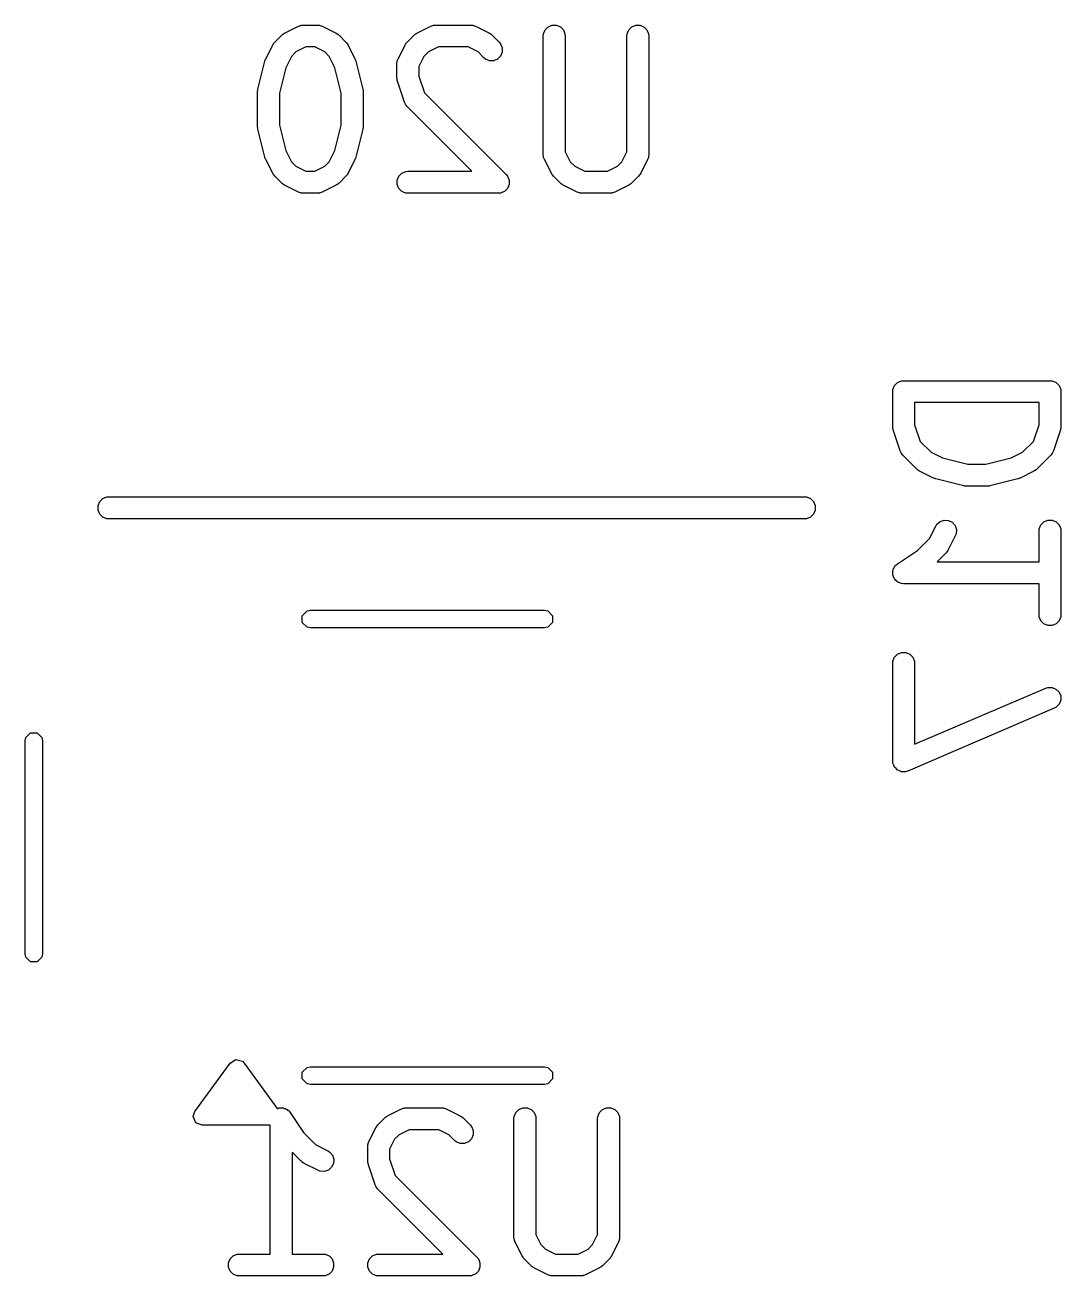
# Model space of a CAD drawing. Extents: x 3.99 to 8.09, y -5.39 to -1.7.
# Drawn here: x 6.9232 to 7.202, y -3.3516 to -3.015 of the extents above; entities that cross this region are included whole.
import ezdxf

# ---------------------------------------------------------------- set-up
doc = ezdxf.new("R2010")
doc.units = 0
doc.header["$MEASUREMENT"] = 0
doc.layers.add('BLACK', color=7, linetype='CONTINUOUS')

msp = doc.modelspace()

# ---------------------------------------------------------------- linework, layer by layer
at = {"layer": 'BLACK', "linetype": 'CONTINUOUS'}
for p, q in [((6.99306, -3.01714), (6.9968, -3.01527)), ((6.9968, -3.01527), (6.99735, -3.01506)), ((6.99735, -3.01506), (6.99745, -3.01505)), ((6.99745, -3.01505), (6.99755, -3.01501)), ((6.99755, -3.01501), (6.99813, -3.01495)), ((6.99813, -3.01495), (7.00187, -3.01495)), ((7.00187, -3.01495), (7.00245, -3.01501)), ((7.00245, -3.01501), (7.00255, -3.01505)), ((7.00255, -3.01505), (7.00265, -3.01506)), ((7.00265, -3.01506), (7.0032, -3.01527)), ((7.0032, -3.01527), (7.00694, -3.01714)), ((7.02868, -3.01714), (7.03243, -3.01527)), ((7.03243, -3.01527), (7.03297, -3.01506)), ((7.03297, -3.01506), (7.03307, -3.01505)), ((7.03307, -3.01505), (7.03317, -3.01501)), ((7.03317, -3.01501), (7.03375, -3.01495)), ((7.03375, -3.01495), (7.04312, -3.01495)), ((7.04312, -3.01495), (7.0437, -3.01501)), ((7.0437, -3.01501), (7.04379, -3.01505)), ((7.04379, -3.01505), (7.0439, -3.01506)), ((7.0439, -3.01506), (7.04444, -3.01527)), ((7.04444, -3.01527), (7.04819, -3.01714)), ((7.06316, -3.01627), (7.06398, -3.01545)), ((7.06398, -3.01545), (7.06504, -3.01501)), ((7.06504, -3.01501), (7.06619, -3.01501)), ((7.06619, -3.01501), (7.06726, -3.01545)), ((7.06726, -3.01545), (7.06807, -3.01627)), ((7.08566, -3.01627), (7.08647, -3.01545)), ((7.08647, -3.01545), (7.08754, -3.01501)), ((7.08754, -3.01501), (7.08869, -3.01501)), ((7.08869, -3.01501), (7.08975, -3.01545)), ((7.08975, -3.01545), (7.09057, -3.01627)), ((6.99041, -3.01957), (6.99229, -3.01769)), ((6.99229, -3.01769), (6.99251, -3.01751)), ((6.99251, -3.01751), (6.99257, -3.01745)), ((6.99257, -3.01745), (6.99265, -3.01739)), ((6.99265, -3.01739), (6.99274, -3.01733)), ((6.99274, -3.01733), (6.99281, -3.0173)), ((6.99281, -3.0173), (6.99306, -3.01714)), ((7.00694, -3.01714), (7.00719, -3.0173)), ((7.00719, -3.0173), (7.00726, -3.01733)), ((7.00726, -3.01733), (7.00735, -3.01739)), ((7.00735, -3.01739), (7.00743, -3.01745)), ((7.00743, -3.01745), (7.00749, -3.01751)), ((7.00749, -3.01751), (7.00771, -3.01769)), ((7.00771, -3.01769), (7.00959, -3.01957)), ((7.02603, -3.01957), (7.02791, -3.01769)), ((7.02791, -3.01769), (7.02813, -3.01751)), ((7.02813, -3.01751), (7.02819, -3.01745)), ((7.02819, -3.01745), (7.02827, -3.01739)), ((7.02827, -3.01739), (7.02836, -3.01733)), ((7.02836, -3.01733), (7.02843, -3.0173)), ((7.02843, -3.0173), (7.02868, -3.01714)), ((7.04819, -3.01714), (7.04844, -3.0173)), ((7.04844, -3.0173), (7.04851, -3.01733)), ((7.04851, -3.01733), (7.04859, -3.01739)), ((7.04859, -3.01739), (7.04868, -3.01745)), ((7.04868, -3.01745), (7.04873, -3.01751)), ((7.04873, -3.01751), (7.04896, -3.01769)), ((7.04896, -3.01769), (7.05083, -3.01957)), ((7.06266, -3.01791), (7.06272, -3.01733)), ((7.06266, -3.04978), (7.06266, -3.01791)), ((7.06272, -3.01733), (7.06316, -3.01627)), ((7.06807, -3.01627), (7.06851, -3.01733)), ((7.06851, -3.01733), (7.06857, -3.01791)), ((7.06857, -3.01791), (7.06857, -3.04908)), ((7.08516, -3.01791), (7.08522, -3.01733)), ((7.08516, -3.04908), (7.08516, -3.01791)), ((7.08522, -3.01733), (7.08566, -3.01627)), ((7.09057, -3.01627), (7.09101, -3.01733)), ((7.09101, -3.01733), (7.09107, -3.01791)), ((7.09107, -3.01791), (7.09107, -3.04978)), ((6.98799, -3.02408), (6.98986, -3.02034)), ((6.98986, -3.02034), (6.99002, -3.02009)), ((6.99002, -3.02009), (6.99005, -3.02002)), ((6.99005, -3.02002), (6.99011, -3.01993)), ((6.99011, -3.01993), (6.99017, -3.01985)), ((6.99017, -3.01985), (6.99023, -3.01979)), ((6.99023, -3.01979), (6.99041, -3.01957)), ((6.99612, -3.02221), (6.99493, -3.0234)), ((6.99882, -3.02086), (6.99612, -3.02221)), ((7.00118, -3.02086), (6.99882, -3.02086)), ((7.00388, -3.02221), (7.00118, -3.02086)), ((7.00507, -3.0234), (7.00388, -3.02221)), ((7.00959, -3.01957), (7.00977, -3.01979)), ((7.00977, -3.01979), (7.00983, -3.01985)), ((7.00983, -3.01985), (7.00989, -3.01993)), ((7.00989, -3.01993), (7.00995, -3.02002)), ((7.00995, -3.02002), (7.00998, -3.02009)), ((7.00998, -3.02009), (7.01014, -3.02034)), ((7.01014, -3.02034), (7.01201, -3.02408)), ((7.02361, -3.02408), (7.02548, -3.02034)), ((7.02548, -3.02034), (7.02564, -3.02009)), ((7.02564, -3.02009), (7.02567, -3.02002)), ((7.02567, -3.02002), (7.02573, -3.01993)), ((7.02573, -3.01993), (7.02579, -3.01985)), ((7.02579, -3.01985), (7.02585, -3.01979)), ((7.02585, -3.01979), (7.02603, -3.01957)), ((7.03175, -3.02221), (7.03055, -3.0234)), ((7.03444, -3.02086), (7.03175, -3.02221)), ((7.04242, -3.02086), (7.03444, -3.02086)), ((7.04512, -3.02221), (7.04242, -3.02086)), ((7.04666, -3.02374), (7.04512, -3.02221)), ((7.05083, -3.01957), (7.0512, -3.02002)), ((7.0512, -3.02002), (7.05164, -3.02108)), ((7.05164, -3.02223), (7.0512, -3.0233)), ((7.05164, -3.02108), (7.05164, -3.02223)), ((6.98589, -3.03219), (6.98776, -3.02469)), ((6.98776, -3.02469), (6.98778, -3.02465)), ((6.98778, -3.02463), (6.98787, -3.02439)), ((6.98778, -3.02465), (6.98778, -3.02463)), ((6.98787, -3.02439), (6.98796, -3.02414)), ((6.98796, -3.02414), (6.98797, -3.02413)), ((6.98797, -3.02413), (6.98799, -3.02408)), ((6.99493, -3.0234), (6.99341, -3.02644)), ((7.00659, -3.02644), (7.00507, -3.0234)), ((7.01201, -3.02408), (7.01203, -3.02413)), ((7.01203, -3.02413), (7.01204, -3.02414)), ((7.01204, -3.02414), (7.01213, -3.02439)), ((7.01213, -3.02439), (7.01222, -3.02463)), ((7.01222, -3.02463), (7.01222, -3.02465)), ((7.01222, -3.02465), (7.01224, -3.02469)), ((7.01224, -3.02469), (7.01411, -3.03219)), ((7.02329, -3.02541), (7.02335, -3.02483)), ((7.02329, -3.02915), (7.02329, -3.02541)), ((7.02335, -3.02483), (7.02339, -3.02473)), ((7.02339, -3.02473), (7.0234, -3.02463)), ((7.0234, -3.02463), (7.02361, -3.02408)), ((7.03055, -3.0234), (7.0292, -3.0261)), ((7.0292, -3.0261), (7.0292, -3.02868)), ((7.0471, -3.02411), (7.04666, -3.02374)), ((7.04817, -3.02455), (7.0471, -3.02411)), ((7.04932, -3.02455), (7.04817, -3.02455)), ((7.05038, -3.02411), (7.04932, -3.02455)), ((7.0512, -3.0233), (7.05038, -3.02411)), ((6.99341, -3.02644), (6.9917, -3.03327)), ((7.0083, -3.03327), (7.00659, -3.02644)), ((7.02332, -3.02945), (7.02329, -3.02915)), ((7.02332, -3.02952), (7.02332, -3.02945)), ((7.02334, -3.02963), (7.02332, -3.02952)), ((7.0292, -3.02868), (7.0307, -3.03318)), ((6.9858, -3.03276), (6.98583, -3.03255)), ((6.98581, -3.0328), (6.9858, -3.03276)), ((6.9858, -3.0329), (6.98581, -3.0328)), ((6.98583, -3.03255), (6.98586, -3.03233)), ((6.98586, -3.03233), (6.98587, -3.03229)), ((6.98587, -3.03229), (6.98589, -3.03219)), ((7.01411, -3.03219), (7.01413, -3.03229)), ((7.01413, -3.03229), (7.01414, -3.03233)), ((7.01414, -3.03233), (7.01417, -3.03255)), ((7.01417, -3.03255), (7.0142, -3.03276)), ((7.0142, -3.03276), (7.01419, -3.0328)), ((7.01419, -3.0328), (7.0142, -3.0329)), ((7.02335, -3.02973), (7.02334, -3.02963)), ((7.02338, -3.0298), (7.02335, -3.02973)), ((7.02345, -3.03009), (7.02338, -3.0298)), ((7.02532, -3.03571), (7.02345, -3.03009)), ((6.9858, -3.04228), (6.9858, -3.0329)), ((6.9917, -3.03327), (6.9917, -3.04191)), ((7.0083, -3.04191), (7.0083, -3.03327)), ((7.0142, -3.0329), (7.0142, -3.04228)), ((7.02556, -3.03624), (7.02532, -3.03571)), ((7.02563, -3.03632), (7.02556, -3.03624)), ((7.0307, -3.03318), (7.05271, -3.05519)), ((7.02567, -3.03642), (7.02563, -3.03632)), ((7.02603, -3.03687), (7.02567, -3.03642)), ((7.04349, -3.05432), (7.02603, -3.03687)), ((6.98581, -3.04238), (6.9858, -3.04228)), ((6.9858, -3.04242), (6.98581, -3.04238)), ((6.98583, -3.04264), (6.9858, -3.04242)), ((6.98586, -3.04285), (6.98583, -3.04264)), ((6.98587, -3.04289), (6.98586, -3.04285)), ((6.98589, -3.04299), (6.98587, -3.04289)), ((6.9917, -3.04191), (6.99341, -3.04875)), ((7.00659, -3.04875), (7.0083, -3.04191)), ((7.01413, -3.04289), (7.01411, -3.04299)), ((7.01414, -3.04285), (7.01413, -3.04289)), ((7.01417, -3.04264), (7.01414, -3.04285)), ((7.0142, -3.04242), (7.01417, -3.04264)), ((7.0142, -3.04228), (7.01419, -3.04238)), ((7.01419, -3.04238), (7.0142, -3.04242)), ((6.98776, -3.05049), (6.98589, -3.04299)), ((7.01411, -3.04299), (7.01224, -3.05049)), ((6.99341, -3.04875), (6.99493, -3.05178)), ((7.00507, -3.05178), (7.00659, -3.04875)), ((7.06857, -3.04908), (7.06992, -3.05178)), ((7.08381, -3.05178), (7.08516, -3.04908)), ((6.98778, -3.05054), (6.98776, -3.05049)), ((6.98778, -3.05056), (6.98778, -3.05054)), ((6.98787, -3.0508), (6.98778, -3.05056)), ((6.98796, -3.05104), (6.98787, -3.0508)), ((6.98797, -3.05106), (6.98796, -3.05104)), ((6.98799, -3.0511), (6.98797, -3.05106)), ((6.98986, -3.05485), (6.98799, -3.0511)), ((6.99493, -3.05178), (6.99612, -3.05297)), ((6.99612, -3.05297), (6.99882, -3.05432)), ((7.00118, -3.05432), (7.00388, -3.05297)), ((7.00388, -3.05297), (7.00507, -3.05178)), ((7.01201, -3.0511), (7.01014, -3.05485)), ((7.01203, -3.05106), (7.01201, -3.0511)), ((7.01204, -3.05104), (7.01203, -3.05106)), ((7.01213, -3.0508), (7.01204, -3.05104)), ((7.01222, -3.05056), (7.01213, -3.0508)), ((7.01224, -3.05049), (7.01222, -3.05054)), ((7.01222, -3.05054), (7.01222, -3.05056)), ((7.06272, -3.05035), (7.06266, -3.04978)), ((7.06276, -3.05045), (7.06272, -3.05035)), ((7.06277, -3.05056), (7.06276, -3.05045)), ((7.06298, -3.0511), (7.06277, -3.05056)), ((7.06485, -3.05485), (7.06298, -3.0511)), ((7.06992, -3.05178), (7.07112, -3.05297)), ((7.07112, -3.05297), (7.07381, -3.05432)), ((7.07992, -3.05432), (7.08262, -3.05297)), ((7.08262, -3.05297), (7.08381, -3.05178)), ((7.09075, -3.0511), (7.08888, -3.05485)), ((7.09096, -3.05056), (7.09075, -3.0511)), ((7.09097, -3.05045), (7.09096, -3.05056)), ((7.09101, -3.05035), (7.09097, -3.05045)), ((7.09107, -3.04978), (7.09101, -3.05035)), ((6.99002, -3.0551), (6.98986, -3.05485)), ((6.99005, -3.05517), (6.99002, -3.0551)), ((6.99011, -3.05525), (6.99005, -3.05517)), ((6.99017, -3.05534), (6.99011, -3.05525)), ((6.99023, -3.05539), (6.99017, -3.05534)), ((6.99041, -3.05561), (6.99023, -3.05539)), ((6.99229, -3.05749), (6.99041, -3.05561)), ((6.99882, -3.05432), (7.00118, -3.05432)), ((7.00959, -3.05561), (7.00771, -3.05749)), ((7.00977, -3.05539), (7.00959, -3.05561)), ((7.00983, -3.05534), (7.00977, -3.05539)), ((7.00989, -3.05525), (7.00983, -3.05534)), ((7.00995, -3.05517), (7.00989, -3.05525)), ((7.00998, -3.0551), (7.00995, -3.05517)), ((7.01014, -3.05485), (7.00998, -3.0551)), ((7.02335, -3.0567), (7.02379, -3.05564)), ((7.02379, -3.05564), (7.02461, -3.05482)), ((7.02461, -3.05482), (7.02567, -3.05438)), ((7.02567, -3.05438), (7.02625, -3.05432)), ((7.02625, -3.05432), (7.04349, -3.05432)), ((7.05271, -3.05519), (7.05307, -3.05564)), ((7.05307, -3.05564), (7.05351, -3.0567)), ((7.06501, -3.0551), (7.06485, -3.05485)), ((7.06504, -3.05517), (7.06501, -3.0551)), ((7.0651, -3.05525), (7.06504, -3.05517)), ((7.06516, -3.05534), (7.0651, -3.05525)), ((7.06522, -3.05539), (7.06516, -3.05534)), ((7.0654, -3.05561), (7.06522, -3.05539)), ((7.06728, -3.05749), (7.0654, -3.05561)), ((7.07381, -3.05432), (7.07992, -3.05432)), ((7.08833, -3.05561), (7.08645, -3.05749)), ((7.08851, -3.05539), (7.08833, -3.05561)), ((7.08857, -3.05534), (7.08851, -3.05539)), ((7.08863, -3.05525), (7.08857, -3.05534)), ((7.08869, -3.05517), (7.08863, -3.05525)), ((7.08872, -3.0551), (7.08869, -3.05517)), ((7.08888, -3.05485), (7.08872, -3.0551)), ((6.99251, -3.05768), (6.99229, -3.05749)), ((6.99257, -3.05773), (6.99251, -3.05768)), ((6.99265, -3.05779), (6.99257, -3.05773)), ((6.99274, -3.05786), (6.99265, -3.05779)), ((6.99281, -3.05789), (6.99274, -3.05786)), ((6.99306, -3.05804), (6.99281, -3.05789)), ((6.9968, -3.05992), (6.99306, -3.05804)), ((7.00694, -3.05804), (7.0032, -3.05992)), ((7.00719, -3.05789), (7.00694, -3.05804)), ((7.00726, -3.05786), (7.00719, -3.05789)), ((7.00735, -3.05779), (7.00726, -3.05786)), ((7.00743, -3.05773), (7.00735, -3.05779)), ((7.00749, -3.05768), (7.00743, -3.05773)), ((7.00771, -3.05749), (7.00749, -3.05768)), ((7.02335, -3.05785), (7.02335, -3.0567)), ((7.02379, -3.05892), (7.02335, -3.05785)), ((7.02461, -3.05973), (7.02379, -3.05892)), ((7.02567, -3.06017), (7.02461, -3.05973)), ((7.05226, -3.05973), (7.05151, -3.06004)), ((7.05307, -3.05892), (7.05226, -3.05973)), ((7.05351, -3.05785), (7.05307, -3.05892)), ((7.05351, -3.0567), (7.05351, -3.05785)), ((7.0675, -3.05768), (7.06728, -3.05749)), ((7.06756, -3.05773), (7.0675, -3.05768)), ((7.06764, -3.05779), (7.06756, -3.05773)), ((7.06773, -3.05786), (7.06764, -3.05779)), ((7.0678, -3.05789), (7.06773, -3.05786)), ((7.06805, -3.05804), (7.0678, -3.05789)), ((7.0718, -3.05992), (7.06805, -3.05804)), ((7.08568, -3.05804), (7.08194, -3.05992)), ((7.08593, -3.05789), (7.08568, -3.05804)), ((7.086, -3.05786), (7.08593, -3.05789)), ((7.08609, -3.05779), (7.086, -3.05786)), ((7.08617, -3.05773), (7.08609, -3.05779)), ((7.08623, -3.05768), (7.08617, -3.05773)), ((7.08645, -3.05749), (7.08623, -3.05768)), ((6.99735, -3.06012), (6.9968, -3.05992)), ((6.99745, -3.06013), (6.99735, -3.06012)), ((6.99755, -3.06017), (6.99745, -3.06013)), ((6.99813, -3.06023), (6.99755, -3.06017)), ((7.00187, -3.06023), (6.99813, -3.06023)), ((7.00245, -3.06017), (7.00187, -3.06023)), ((7.00255, -3.06013), (7.00245, -3.06017)), ((7.00265, -3.06012), (7.00255, -3.06013)), ((7.0032, -3.05992), (7.00265, -3.06012)), ((7.02625, -3.06023), (7.02567, -3.06017)), ((7.05062, -3.06023), (7.02625, -3.06023)), ((7.05119, -3.06017), (7.05062, -3.06023)), ((7.05151, -3.06004), (7.05119, -3.06017)), ((7.07234, -3.06012), (7.0718, -3.05992)), ((7.07244, -3.06013), (7.07234, -3.06012)), ((7.07254, -3.06017), (7.07244, -3.06013)), ((7.07312, -3.06023), (7.07254, -3.06017)), ((7.08061, -3.06023), (7.07312, -3.06023)), ((7.08119, -3.06017), (7.08061, -3.06023)), ((7.08129, -3.06013), (7.08119, -3.06017)), ((7.08139, -3.06012), (7.08129, -3.06013)), ((7.08194, -3.05992), (7.08139, -3.06012)), ((7.15669, -3.11361), (7.15674, -3.11303)), ((7.15669, -3.12298), (7.15669, -3.11361)), ((7.15674, -3.11303), (7.15718, -3.11197)), ((7.15718, -3.11197), (7.158, -3.11116)), ((7.158, -3.11116), (7.15906, -3.11071)), ((7.15906, -3.11071), (7.15964, -3.11066)), ((7.15964, -3.11066), (7.19901, -3.11066)), ((7.19901, -3.11066), (7.19958, -3.11071)), ((7.19958, -3.11071), (7.20065, -3.11116)), ((7.20065, -3.11116), (7.20146, -3.11197)), ((7.20146, -3.11197), (7.2019, -3.11303)), ((7.2019, -3.11303), (7.20196, -3.11361)), ((7.20196, -3.11361), (7.20196, -3.12298)), ((7.19606, -3.11656), (7.16259, -3.11656)), ((7.16259, -3.11656), (7.16259, -3.12251)), ((7.19606, -3.12251), (7.19606, -3.11656)), ((7.15671, -3.12328), (7.15669, -3.12298)), ((7.15671, -3.12335), (7.15671, -3.12328)), ((7.15673, -3.12346), (7.15671, -3.12335)), ((7.15674, -3.12356), (7.15673, -3.12346)), ((7.15677, -3.12363), (7.15674, -3.12356)), ((7.15684, -3.12392), (7.15677, -3.12363)), ((7.16259, -3.12251), (7.16409, -3.12701)), ((7.19455, -3.12701), (7.19606, -3.12251)), ((7.20187, -3.12363), (7.20181, -3.12392)), ((7.2019, -3.12356), (7.20187, -3.12363)), ((7.20191, -3.12346), (7.2019, -3.12356)), ((7.20194, -3.12335), (7.20191, -3.12346)), ((7.20196, -3.12298), (7.20193, -3.12328)), ((7.20193, -3.12328), (7.20194, -3.12335)), ((7.15871, -3.12954), (7.15684, -3.12392)), ((7.16409, -3.12701), (7.16701, -3.12993)), ((7.19164, -3.12993), (7.19455, -3.12701)), ((7.20181, -3.12392), (7.19994, -3.12954)), ((7.15895, -3.13007), (7.15871, -3.12954)), ((7.15902, -3.13015), (7.15895, -3.13007)), ((7.15906, -3.13025), (7.15902, -3.13015)), ((7.15943, -3.1307), (7.15906, -3.13025)), ((7.16701, -3.12993), (7.17004, -3.13145)), ((7.1886, -3.13145), (7.19164, -3.12993)), ((7.19959, -3.13025), (7.19922, -3.1307)), ((7.19963, -3.13015), (7.19959, -3.13025)), ((7.1997, -3.13007), (7.19963, -3.13015)), ((7.19994, -3.12954), (7.1997, -3.13007)), ((7.16317, -3.13445), (7.15943, -3.1307)), ((7.17004, -3.13145), (7.17687, -3.13316)), ((7.17687, -3.13316), (7.18177, -3.13316)), ((7.18177, -3.13316), (7.1886, -3.13145)), ((7.19922, -3.1307), (7.19547, -3.13445)), ((7.1634, -3.13463), (7.16317, -3.13445)), ((7.16345, -3.13469), (7.1634, -3.13463)), ((7.16354, -3.13475), (7.16345, -3.13469)), ((7.16362, -3.13481), (7.16354, -3.13475)), ((7.16369, -3.13484), (7.16362, -3.13481)), ((7.16394, -3.135), (7.16369, -3.13484)), ((7.16769, -3.13687), (7.16394, -3.135)), ((7.16773, -3.13689), (7.16769, -3.13687)), ((7.16775, -3.1369), (7.16773, -3.13689)), ((7.16799, -3.13699), (7.16775, -3.1369)), ((7.16823, -3.13708), (7.16799, -3.13699)), ((7.16825, -3.13708), (7.16823, -3.13708)), ((7.1683, -3.1371), (7.16825, -3.13708)), ((7.1758, -3.13897), (7.1683, -3.1371)), ((7.19035, -3.1371), (7.18285, -3.13897)), ((7.19039, -3.13708), (7.19035, -3.1371)), ((7.19041, -3.13708), (7.19039, -3.13708)), ((7.19065, -3.13699), (7.19041, -3.13708)), ((7.1909, -3.1369), (7.19065, -3.13699)), ((7.19091, -3.13689), (7.1909, -3.1369)), ((7.19096, -3.13687), (7.19091, -3.13689)), ((7.1947, -3.135), (7.19096, -3.13687)), ((7.19495, -3.13484), (7.1947, -3.135)), ((7.19502, -3.13481), (7.19495, -3.13484)), ((7.19511, -3.13475), (7.19502, -3.13481)), ((7.19519, -3.13469), (7.19511, -3.13475)), ((7.19525, -3.13463), (7.19519, -3.13469)), ((7.19547, -3.13445), (7.19525, -3.13463)), ((7.1759, -3.13899), (7.1758, -3.13897)), ((7.17594, -3.139), (7.1759, -3.13899)), ((7.17615, -3.13903), (7.17594, -3.139)), ((7.17637, -3.13906), (7.17615, -3.13903)), ((7.17641, -3.13905), (7.17637, -3.13906)), ((7.17651, -3.13906), (7.17641, -3.13905)), ((7.18214, -3.13906), (7.17651, -3.13906)), ((7.18224, -3.13905), (7.18214, -3.13906)), ((7.18228, -3.13906), (7.18224, -3.13905)), ((7.18249, -3.13903), (7.18228, -3.13906)), ((7.18271, -3.139), (7.18249, -3.13903)), ((7.18275, -3.13899), (7.18271, -3.139)), ((7.18285, -3.13897), (7.18275, -3.13899)), ((6.94293, -3.14428), (6.94338, -3.1432)), ((6.94338, -3.1432), (6.9442, -3.14238)), ((6.9442, -3.14238), (6.94528, -3.14193)), ((6.94528, -3.14193), (6.94587, -3.14187)), ((6.94587, -3.14187), (7.13287, -3.14187)), ((7.13287, -3.14187), (7.13346, -3.14193)), ((7.13346, -3.14193), (7.13454, -3.14238)), ((7.13454, -3.14238), (7.13536, -3.1432)), ((7.13536, -3.1432), (7.13581, -3.14428)), ((6.94293, -3.14546), (6.94293, -3.14428)), ((6.94338, -3.14654), (6.94293, -3.14546)), ((6.9442, -3.14736), (6.94338, -3.14654)), ((7.13536, -3.14654), (7.13454, -3.14736)), ((7.13581, -3.14546), (7.13536, -3.14654)), ((7.13581, -3.14428), (7.13581, -3.14546)), ((6.94528, -3.14781), (6.9442, -3.14736)), ((6.94587, -3.14787), (6.94528, -3.14781)), ((7.13287, -3.14787), (6.94587, -3.14787)), ((7.13346, -3.14781), (7.13287, -3.14787)), ((7.13454, -3.14736), (7.13346, -3.14781)), ((7.16659, -3.15311), (7.16825, -3.14979)), ((7.16825, -3.14979), (7.16855, -3.1493)), ((7.16855, -3.1493), (7.16942, -3.14854)), ((7.16942, -3.14854), (7.17052, -3.14818)), ((7.17052, -3.14818), (7.17167, -3.14826)), ((7.17167, -3.14826), (7.1727, -3.14877)), ((7.1727, -3.14877), (7.17345, -3.14964)), ((7.17345, -3.14964), (7.17382, -3.15074)), ((7.19606, -3.15111), (7.19611, -3.15053)), ((7.19611, -3.15053), (7.19655, -3.14947)), ((7.19655, -3.14947), (7.19737, -3.14865)), ((7.19737, -3.14865), (7.19843, -3.14821)), ((7.19843, -3.14821), (7.19958, -3.14821)), ((7.19958, -3.14821), (7.20065, -3.14865)), ((7.20065, -3.14865), (7.20146, -3.14947)), ((7.20146, -3.14947), (7.2019, -3.15053)), ((7.2019, -3.15053), (7.20196, -3.15111)), ((7.16338, -3.15631), (7.16659, -3.15311)), ((7.17353, -3.15243), (7.17165, -3.15618)), ((7.17374, -3.15189), (7.17353, -3.15243)), ((7.17382, -3.15074), (7.17374, -3.15189)), ((7.19606, -3.1594), (7.19606, -3.15111)), ((7.20196, -3.15111), (7.20196, -3.1736)), ((7.158, -3.1599), (7.16338, -3.15631)), ((7.1711, -3.15694), (7.16864, -3.1594)), ((7.17129, -3.15672), (7.1711, -3.15694)), ((7.17135, -3.15667), (7.17129, -3.15672)), ((7.1714, -3.15658), (7.17135, -3.15667)), ((7.17147, -3.1565), (7.1714, -3.15658)), ((7.1715, -3.15642), (7.17147, -3.1565)), ((7.17165, -3.15618), (7.1715, -3.15642)), ((7.15707, -3.16098), (7.15718, -3.16071)), ((7.15718, -3.16071), (7.15739, -3.16051)), ((7.15739, -3.16051), (7.15755, -3.16026)), ((7.15755, -3.16026), (7.158, -3.1599)), ((7.158, -3.1599), (7.158, -3.1599)), ((7.158, -3.1599), (7.158, -3.1599)), ((7.158, -3.1599), (7.158, -3.1599)), ((7.16864, -3.1594), (7.19606, -3.1594)), ((7.15669, -3.16235), (7.15674, -3.16207)), ((7.15674, -3.16264), (7.15669, -3.16235)), ((7.15674, -3.16178), (7.15685, -3.16151)), ((7.15674, -3.16207), (7.15674, -3.16178)), ((7.15674, -3.16293), (7.15674, -3.16264)), ((7.15685, -3.1632), (7.15674, -3.16293)), ((7.15685, -3.16151), (7.15691, -3.16122)), ((7.15691, -3.16348), (7.15685, -3.1632)), ((7.15691, -3.16122), (7.15707, -3.16098)), ((7.15707, -3.16373), (7.15691, -3.16348)), ((7.15718, -3.164), (7.15707, -3.16373)), ((7.15739, -3.1642), (7.15718, -3.164)), ((7.15755, -3.16444), (7.15739, -3.1642)), ((7.15779, -3.1646), (7.15755, -3.16444)), ((7.158, -3.16481), (7.15779, -3.1646)), ((7.15827, -3.16492), (7.158, -3.16481)), ((7.15851, -3.16508), (7.15827, -3.16492)), ((7.15879, -3.16514), (7.15851, -3.16508)), ((7.15906, -3.16525), (7.15879, -3.16514)), ((7.15963, -3.16531), (7.15906, -3.16525)), ((7.15964, -3.16531), (7.15963, -3.16531)), ((7.19606, -3.16531), (7.15964, -3.16531)), ((7.15964, -3.16531), (7.15964, -3.16531)), ((7.15964, -3.16531), (7.15964, -3.16531)), ((7.19606, -3.1736), (7.19606, -3.16531)), ((6.99782, -3.1739), (6.9991, -3.17262)), ((6.99782, -3.17571), (6.99782, -3.1739)), ((6.9991, -3.17262), (7, -3.17244)), ((7, -3.17244), (7.0315, -3.17244)), ((7.0315, -3.17244), (7.06299, -3.17244)), ((7.06299, -3.17244), (7.0639, -3.17262)), ((7.0639, -3.17262), (7.06517, -3.1739)), ((7.06517, -3.1739), (7.06517, -3.17571)), ((7.19611, -3.17418), (7.19606, -3.1736)), ((7.19655, -3.17524), (7.19611, -3.17418)), ((7.2019, -3.17418), (7.20146, -3.17524)), ((7.20196, -3.1736), (7.2019, -3.17418)), ((6.9991, -3.17699), (6.99782, -3.17571)), ((7, -3.17717), (6.9991, -3.17699)), ((7.0315, -3.17717), (7, -3.17717)), ((7.06299, -3.17717), (7.0315, -3.17717)), ((7.0639, -3.17699), (7.06299, -3.17717)), ((7.06517, -3.17571), (7.0639, -3.17699)), ((7.19737, -3.17606), (7.19655, -3.17524)), ((7.19843, -3.1765), (7.19737, -3.17606)), ((7.19958, -3.1765), (7.19843, -3.1765)), ((7.20065, -3.17606), (7.19958, -3.1765)), ((7.20146, -3.17524), (7.20065, -3.17606)), ((7.15718, -3.18509), (7.158, -3.18427)), ((7.158, -3.18427), (7.15906, -3.18383)), ((7.15906, -3.18383), (7.16021, -3.18383)), ((7.16021, -3.18383), (7.16128, -3.18427)), ((7.16128, -3.18427), (7.16209, -3.18509)), ((7.15669, -3.18673), (7.15674, -3.18615)), ((7.15669, -3.21297), (7.15669, -3.18673)), ((7.15674, -3.18615), (7.15718, -3.18509)), ((7.16209, -3.18509), (7.16253, -3.18615)), ((7.16253, -3.18615), (7.16259, -3.18673)), ((7.16259, -3.18673), (7.16259, -3.2085)), ((7.16259, -3.2085), (7.19785, -3.19339)), ((7.19785, -3.19339), (7.1984, -3.19321)), ((7.1984, -3.19321), (7.19955, -3.1932)), ((7.19955, -3.1932), (7.20062, -3.19363)), ((7.20062, -3.19363), (7.20144, -3.19443)), ((7.20144, -3.19443), (7.2019, -3.19549)), ((7.20148, -3.19771), (7.20068, -3.19854)), ((7.20191, -3.19664), (7.20148, -3.19771)), ((7.2019, -3.19549), (7.20191, -3.19664)), ((7.20017, -3.19881), (7.1608, -3.21569)), ((7.20068, -3.19854), (7.20017, -3.19881)), ((6.92323, -3.2076), (6.92341, -3.20669)), ((6.92323, -3.26485), (6.92323, -3.2076)), ((6.92341, -3.20669), (6.92469, -3.20541)), ((6.92469, -3.20541), (6.92649, -3.20541)), ((6.92649, -3.20541), (6.92777, -3.20669)), ((6.92777, -3.20669), (6.92795, -3.2076)), ((6.92795, -3.2076), (6.92795, -3.26485)), ((7.15674, -3.21355), (7.15669, -3.21297)), ((7.15675, -3.21357), (7.15674, -3.21355)), ((7.15675, -3.21358), (7.15675, -3.21357)), ((7.15697, -3.2141), (7.15675, -3.21358)), ((7.15718, -3.21461), (7.15697, -3.2141)), ((7.1572, -3.21463), (7.15718, -3.21461)), ((7.1572, -3.21464), (7.1572, -3.21463)), ((7.1576, -3.21503), (7.1572, -3.21464)), ((7.158, -3.21543), (7.1576, -3.21503)), ((7.15801, -3.21544), (7.158, -3.21543)), ((7.15803, -3.21545), (7.15801, -3.21544)), ((7.15855, -3.21566), (7.15803, -3.21545)), ((7.15906, -3.21587), (7.15855, -3.21566)), ((7.15908, -3.21587), (7.15906, -3.21587)), ((7.1591, -3.21588), (7.15908, -3.21587)), ((7.15966, -3.21587), (7.1591, -3.21588)), ((7.16021, -3.21587), (7.15966, -3.21587)), ((7.16023, -3.21586), (7.16021, -3.21587)), ((7.16025, -3.21586), (7.16023, -3.21586)), ((7.1608, -3.21569), (7.16025, -3.21586)), ((6.92341, -3.26575), (6.92323, -3.26485)), ((6.92795, -3.26485), (6.92777, -3.26575)), ((6.92469, -3.26703), (6.92341, -3.26575)), ((6.92649, -3.26703), (6.92469, -3.26703)), ((6.92777, -3.26575), (6.92649, -3.26703)), ((6.96896, -3.30727), (6.9784, -3.29428)), ((6.9784, -3.29428), (6.97995, -3.29334)), ((6.97995, -3.29334), (6.9817, -3.29376)), ((6.9817, -3.29376), (6.98223, -3.29428)), ((6.98223, -3.29428), (6.99111, -3.30649)), ((6.9991, -3.29546), (7, -3.29528)), ((7, -3.29528), (7.0315, -3.29528)), ((7.0315, -3.29528), (7.06299, -3.29528)), ((7.06299, -3.29528), (7.0639, -3.29546)), ((6.99782, -3.29673), (6.9991, -3.29546)), ((6.99782, -3.29854), (6.99782, -3.29673)), ((6.9991, -3.29982), (6.99782, -3.29854)), ((7.0639, -3.29546), (7.06517, -3.29673)), ((7.06517, -3.29854), (7.0639, -3.29982)), ((7.06517, -3.29673), (7.06517, -3.29854)), ((7, -3.3), (6.9991, -3.29982)), ((7.0315, -3.3), (7, -3.3)), ((7.06299, -3.3), (7.0315, -3.3)), ((7.0639, -3.29982), (7.06299, -3.3)), ((6.9685, -3.30866), (6.96896, -3.30727)), ((6.9692, -3.31033), (6.9685, -3.30866)), ((6.99111, -3.30649), (6.99128, -3.30646)), ((6.99128, -3.30646), (6.99155, -3.30635)), ((6.99155, -3.30635), (6.99184, -3.30635)), ((6.99184, -3.30635), (6.99213, -3.30629)), ((6.99213, -3.30629), (6.99241, -3.30635)), ((6.99241, -3.30635), (6.9927, -3.30635)), ((6.9927, -3.30635), (6.99297, -3.30646)), ((6.99297, -3.30646), (6.99326, -3.30652)), ((6.99326, -3.30652), (6.9935, -3.30668)), ((6.9935, -3.30668), (6.99377, -3.30679)), ((6.99377, -3.30679), (6.99397, -3.307)), ((6.99397, -3.307), (6.99422, -3.30716)), ((6.99422, -3.30716), (6.99458, -3.3076)), ((6.99458, -3.3076), (6.99458, -3.3076)), ((6.99458, -3.3076), (6.99458, -3.30761)), ((6.99458, -3.30761), (6.99458, -3.30761)), ((6.99458, -3.30761), (6.99817, -3.31299)), ((7.02003, -3.30903), (7.02026, -3.30885)), ((7.02026, -3.30885), (7.02031, -3.30879)), ((7.02031, -3.30879), (7.0204, -3.30873)), ((7.0204, -3.30873), (7.02048, -3.30866)), ((7.02048, -3.30866), (7.02055, -3.30863)), ((7.02055, -3.30863), (7.0208, -3.30848)), ((7.0208, -3.30848), (7.02455, -3.3066)), ((7.02455, -3.3066), (7.02509, -3.3064)), ((7.02509, -3.3064), (7.0252, -3.30639)), ((7.0252, -3.30639), (7.0253, -3.30635)), ((7.0253, -3.30635), (7.02587, -3.30629)), ((7.02587, -3.30629), (7.03525, -3.30629)), ((7.03525, -3.30629), (7.03582, -3.30635)), ((7.03582, -3.30635), (7.03592, -3.30639)), ((7.03592, -3.30639), (7.03603, -3.3064)), ((7.03603, -3.3064), (7.03657, -3.3066)), ((7.03657, -3.3066), (7.04032, -3.30848)), ((7.04032, -3.30848), (7.04056, -3.30863)), ((7.04056, -3.30863), (7.04064, -3.30866)), ((7.04064, -3.30866), (7.04072, -3.30873)), ((7.04072, -3.30873), (7.04081, -3.30879)), ((7.04081, -3.30879), (7.04086, -3.30885)), ((7.04086, -3.30885), (7.04108, -3.30903)), ((7.05479, -3.30924), (7.05485, -3.30867)), ((7.05485, -3.30867), (7.05529, -3.3076)), ((7.05529, -3.3076), (7.0561, -3.30679)), ((7.0561, -3.30679), (7.05717, -3.30635)), ((7.05717, -3.30635), (7.05832, -3.30635)), ((7.05832, -3.30635), (7.05938, -3.30679)), ((7.05938, -3.30679), (7.0602, -3.3076)), ((7.0602, -3.3076), (7.06064, -3.30867)), ((7.06064, -3.30867), (7.0607, -3.30924)), ((7.07729, -3.30924), (7.07734, -3.30867)), ((7.07734, -3.30867), (7.07778, -3.3076)), ((7.07778, -3.3076), (7.0786, -3.30679)), ((7.0786, -3.30679), (7.07966, -3.30635)), ((7.07966, -3.30635), (7.08082, -3.30635)), ((7.08082, -3.30635), (7.08188, -3.30679)), ((7.08188, -3.30679), (7.0827, -3.3076)), ((7.0827, -3.3076), (7.08314, -3.30867)), ((7.08314, -3.30867), (7.08319, -3.30924)), ((6.97087, -3.31102), (6.9692, -3.31033)), ((6.98917, -3.31102), (6.97087, -3.31102)), ((6.98917, -3.34566), (6.98917, -3.31102)), ((7.01573, -3.31542), (7.01761, -3.31167)), ((7.01761, -3.31167), (7.01776, -3.31143)), ((7.01776, -3.31143), (7.01779, -3.31135)), ((7.01779, -3.31135), (7.01786, -3.31127)), ((7.01786, -3.31127), (7.01791, -3.31118)), ((7.01791, -3.31118), (7.01797, -3.31113)), ((7.01797, -3.31113), (7.01816, -3.31091)), ((7.01816, -3.31091), (7.02003, -3.30903)), ((7.02657, -3.3122), (7.02387, -3.31355)), ((7.03455, -3.3122), (7.02657, -3.3122)), ((7.03725, -3.31355), (7.03455, -3.3122)), ((7.04108, -3.30903), (7.04296, -3.31091)), ((7.04296, -3.31091), (7.04332, -3.31135)), ((7.04332, -3.31135), (7.04377, -3.31242)), ((7.05479, -3.34112), (7.05479, -3.30924)), ((7.0607, -3.30924), (7.0607, -3.34042)), ((7.07729, -3.34042), (7.07729, -3.30924)), ((7.08319, -3.30924), (7.08319, -3.34112)), ((6.99817, -3.31299), (7.00137, -3.31619)), ((7.01552, -3.31596), (7.01573, -3.31542)), ((7.02267, -3.31474), (7.02133, -3.31744)), ((7.02387, -3.31355), (7.02267, -3.31474)), ((7.03878, -3.31508), (7.03725, -3.31355)), ((7.03923, -3.31545), (7.03878, -3.31508)), ((7.04029, -3.31589), (7.03923, -3.31545)), ((7.04251, -3.31545), (7.04145, -3.31589)), ((7.04332, -3.31463), (7.04251, -3.31545)), ((7.04377, -3.31357), (7.04332, -3.31463)), ((7.04377, -3.31242), (7.04377, -3.31357)), ((6.99754, -3.32071), (6.99508, -3.31825)), ((6.99508, -3.31825), (6.99508, -3.34566)), ((7.00137, -3.31619), (7.0047, -3.31785)), ((7.0047, -3.31785), (7.00518, -3.31816)), ((7.00518, -3.31816), (7.00594, -3.31903)), ((7.01542, -3.31674), (7.01548, -3.31617)), ((7.01542, -3.32049), (7.01542, -3.31674)), ((7.01548, -3.31617), (7.01552, -3.31607)), ((7.01552, -3.31607), (7.01552, -3.31596)), ((7.02133, -3.31744), (7.02133, -3.32001)), ((7.04145, -3.31589), (7.04029, -3.31589)), ((6.99776, -3.32089), (6.99754, -3.32071)), ((6.99781, -3.32095), (6.99776, -3.32089)), ((6.9979, -3.32101), (6.99781, -3.32095)), ((6.99798, -3.32107), (6.9979, -3.32101)), ((6.99806, -3.3211), (6.99798, -3.32107)), ((6.9983, -3.32126), (6.99806, -3.3211)), ((7.00205, -3.32313), (6.9983, -3.32126)), ((7.00571, -3.3223), (7.00484, -3.32306)), ((7.00622, -3.32127), (7.00571, -3.3223)), ((7.00594, -3.31903), (7.0063, -3.32012)), ((7.0063, -3.32012), (7.00622, -3.32127)), ((7.01545, -3.32078), (7.01542, -3.32049)), ((7.01544, -3.32086), (7.01545, -3.32078)), ((7.01547, -3.32096), (7.01544, -3.32086)), ((7.01548, -3.32107), (7.01547, -3.32096)), ((7.01551, -3.32114), (7.01548, -3.32107)), ((7.01557, -3.32143), (7.01551, -3.32114)), ((7.01745, -3.32705), (7.01557, -3.32143)), ((7.02133, -3.32001), (7.02283, -3.32452)), ((7.00259, -3.32334), (7.00205, -3.32313)), ((7.00374, -3.32342), (7.00259, -3.32334)), ((7.00484, -3.32306), (7.00374, -3.32342)), ((7.02283, -3.32452), (7.04483, -3.34653)), ((7.01768, -3.32758), (7.01745, -3.32705)), ((7.01775, -3.32766), (7.01768, -3.32758)), ((7.01779, -3.32776), (7.01775, -3.32766)), ((7.01816, -3.32821), (7.01779, -3.32776)), ((7.03562, -3.34566), (7.01816, -3.32821)), ((7.05485, -3.34169), (7.05479, -3.34112)), ((7.05489, -3.34179), (7.05485, -3.34169)), ((7.05489, -3.3419), (7.05489, -3.34179)), ((7.0551, -3.34244), (7.05489, -3.3419)), ((7.05698, -3.34619), (7.0551, -3.34244)), ((7.0607, -3.34042), (7.06204, -3.34312)), ((7.07594, -3.34312), (7.07729, -3.34042)), ((7.08288, -3.34244), (7.08101, -3.34619)), ((7.08309, -3.3419), (7.08288, -3.34244)), ((7.0831, -3.34179), (7.08309, -3.3419)), ((7.08314, -3.34169), (7.0831, -3.34179)), ((7.08319, -3.34112), (7.08314, -3.34169)), ((6.97924, -3.34616), (6.9803, -3.34572)), ((6.9803, -3.34572), (6.98088, -3.34566)), ((6.98088, -3.34566), (6.98917, -3.34566)), ((6.99508, -3.34566), (7.00337, -3.34566)), ((7.00337, -3.34566), (7.00395, -3.34572)), ((7.00395, -3.34572), (7.00502, -3.34616)), ((7.01673, -3.34616), (7.0178, -3.34572)), ((7.0178, -3.34572), (7.01837, -3.34566)), ((7.01837, -3.34566), (7.03562, -3.34566)), ((7.06204, -3.34312), (7.06324, -3.34431)), ((7.06324, -3.34431), (7.06594, -3.34566)), ((7.06594, -3.34566), (7.07204, -3.34566)), ((7.07204, -3.34566), (7.07474, -3.34431)), ((7.07474, -3.34431), (7.07594, -3.34312)), ((6.97798, -3.34804), (6.97842, -3.34697)), ((6.97798, -3.34919), (6.97798, -3.34804)), ((6.97842, -3.35026), (6.97798, -3.34919)), ((6.97842, -3.34697), (6.97924, -3.34616)), ((7.00502, -3.34616), (7.00583, -3.34697)), ((7.00583, -3.34697), (7.00627, -3.34804)), ((7.00627, -3.34919), (7.00583, -3.35026)), ((7.00627, -3.34804), (7.00627, -3.34919)), ((7.01548, -3.34804), (7.01592, -3.34697)), ((7.01548, -3.34919), (7.01548, -3.34804)), ((7.01592, -3.35026), (7.01548, -3.34919)), ((7.01592, -3.34697), (7.01673, -3.34616)), ((7.04483, -3.34653), (7.0452, -3.34697)), ((7.0452, -3.34697), (7.04564, -3.34804)), ((7.04564, -3.34919), (7.0452, -3.35026)), ((7.04564, -3.34804), (7.04564, -3.34919)), ((7.05713, -3.34643), (7.05698, -3.34619)), ((7.05716, -3.34651), (7.05713, -3.34643)), ((7.05723, -3.34659), (7.05716, -3.34651)), ((7.05728, -3.34668), (7.05723, -3.34659)), ((7.05734, -3.34673), (7.05728, -3.34668)), ((7.05753, -3.34695), (7.05734, -3.34673)), ((7.0594, -3.34883), (7.05753, -3.34695)), ((7.05963, -3.34901), (7.0594, -3.34883)), ((7.05968, -3.34907), (7.05963, -3.34901)), ((7.05977, -3.34913), (7.05968, -3.34907)), ((7.05985, -3.3492), (7.05977, -3.34913)), ((7.05992, -3.34923), (7.05985, -3.3492)), ((7.06017, -3.34938), (7.05992, -3.34923)), ((7.07806, -3.34923), (7.07781, -3.34938)), ((7.07813, -3.3492), (7.07806, -3.34923)), ((7.07821, -3.34913), (7.07813, -3.3492)), ((7.0783, -3.34907), (7.07821, -3.34913)), ((7.07835, -3.34901), (7.0783, -3.34907)), ((7.07858, -3.34883), (7.07835, -3.34901)), ((7.08045, -3.34695), (7.07858, -3.34883)), ((7.08064, -3.34673), (7.08045, -3.34695)), ((7.0807, -3.34668), (7.08064, -3.34673)), ((7.08075, -3.34659), (7.0807, -3.34668)), ((7.08082, -3.34651), (7.08075, -3.34659)), ((7.08085, -3.34643), (7.08082, -3.34651)), ((7.08101, -3.34619), (7.08085, -3.34643)), ((6.97924, -3.35107), (6.97842, -3.35026)), ((6.9803, -3.35151), (6.97924, -3.35107)), ((6.98088, -3.35157), (6.9803, -3.35151)), ((7.00337, -3.35157), (6.98088, -3.35157)), ((7.00395, -3.35151), (7.00337, -3.35157)), ((7.00502, -3.35107), (7.00395, -3.35151)), ((7.00583, -3.35026), (7.00502, -3.35107)), ((7.01673, -3.35107), (7.01592, -3.35026)), ((7.0178, -3.35151), (7.01673, -3.35107)), ((7.01837, -3.35157), (7.0178, -3.35151)), ((7.04274, -3.35157), (7.01837, -3.35157)), ((7.04332, -3.35151), (7.04274, -3.35157)), ((7.04363, -3.35138), (7.04332, -3.35151)), ((7.04439, -3.35107), (7.04363, -3.35138)), ((7.0452, -3.35026), (7.04439, -3.35107)), ((7.06392, -3.35126), (7.06017, -3.34938)), ((7.06446, -3.35146), (7.06392, -3.35126)), ((7.06457, -3.35147), (7.06446, -3.35146)), ((7.06467, -3.35151), (7.06457, -3.35147)), ((7.06524, -3.35157), (7.06467, -3.35151)), ((7.07274, -3.35157), (7.06524, -3.35157)), ((7.07332, -3.35151), (7.07274, -3.35157)), ((7.07341, -3.35147), (7.07332, -3.35151)), ((7.07352, -3.35146), (7.07341, -3.35147)), ((7.07406, -3.35126), (7.07352, -3.35146)), ((7.07781, -3.34938), (7.07406, -3.35126))]:
    msp.add_line(p, q, dxfattribs=at)

doc.saveas('drawing.dxf')
